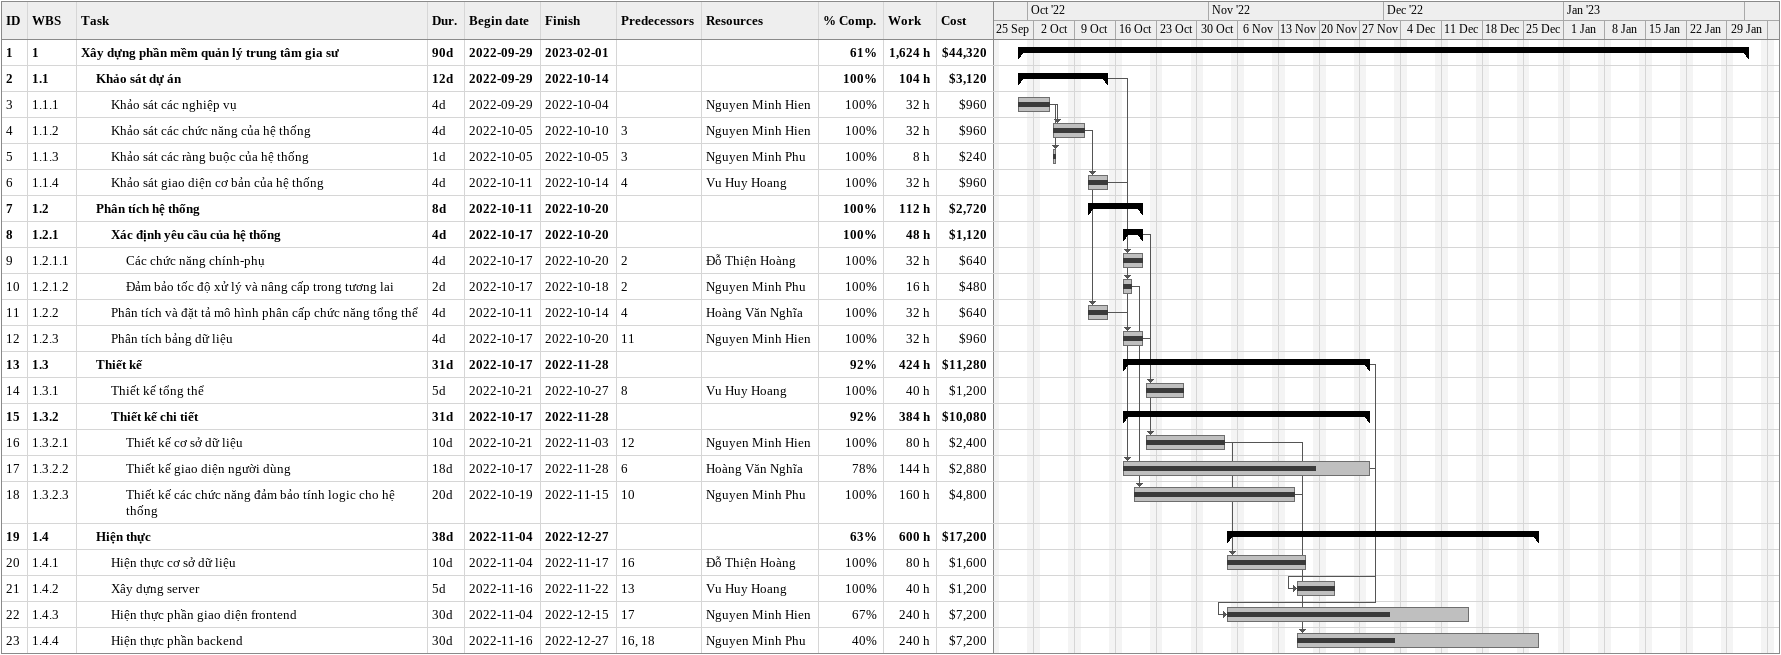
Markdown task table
| ID | WBS | Task | Duration | Start | Finish | Predecessors | Resources | % complete | Work (h) | Cost ($) |
|---|---|---|---|---|---|---|---|---|---|---|
| 1 | 1 | **Xây dựng phần mềm quản lý trung tâm gia sư** | 90d | 2022-09-29 | 2023-02-01 |  |  | 61 | 1624 | 44320 |
| 2 | 1.1 | **Khảo sát dự án** | 12d | 2022-09-29 | 2022-10-14 |  |  | 100 | 104 | 3120 |
| 3 | 1.1.1 | Khảo sát các nghiệp vụ | 4d | 2022-09-29 | 2022-10-04 |  | Nguyen Minh Hien | 100 | 32 | 960 |
| 4 | 1.1.2 | Khảo sát các chức năng của hệ thống | 4d | 2022-10-05 | 2022-10-10 | 3 | Nguyen Minh Hien | 100 | 32 | 960 |
| 5 | 1.1.3 | Khảo sát các ràng buộc của hệ thống | 1d | 2022-10-05 | 2022-10-05 | 3 | Nguyen Minh Phu | 100 | 8 | 240 |
| 6 | 1.1.4 | Khảo sát giao diện cơ bản của hệ thống | 4d | 2022-10-11 | 2022-10-14 | 4 | Vu Huy Hoang | 100 | 32 | 960 |
| 7 | 1.2 | **Phân tích hệ thống** | 8d | 2022-10-11 | 2022-10-20 |  |  | 100 | 112 | 2720 |
| 8 | 1.2.1 | **Xác định yêu cầu của hệ thống** | 4d | 2022-10-17 | 2022-10-20 |  |  | 100 | 48 | 1120 |
| 9 | 1.2.1.1 | Các chức năng chính-phụ | 4d | 2022-10-17 | 2022-10-20 | 2 | Đỗ Thiện Hoàng | 100 | 32 | 640 |
| 10 | 1.2.1.2 | Đảm bảo tốc độ xử lý và nâng cấp trong tương lai | 2d | 2022-10-17 | 2022-10-18 | 2 | Nguyen Minh Phu | 100 | 16 | 480 |
| 11 | 1.2.2 | Phân tích và đặt tả mô hình phân cấp chức năng tổng thể | 4d | 2022-10-11 | 2022-10-14 | 4 | Hoàng Văn Nghĩa | 100 | 32 | 640 |
| 12 | 1.2.3 | Phân tích bảng dữ liệu | 4d | 2022-10-17 | 2022-10-20 | 11 | Nguyen Minh Hien | 100 | 32 | 960 |
| 13 | 1.3 | **Thiết kế** | 31d | 2022-10-17 | 2022-11-28 |  |  | 92 | 424 | 11280 |
| 14 | 1.3.1 | Thiết kế tổng thể | 5d | 2022-10-21 | 2022-10-27 | 8 | Vu Huy Hoang | 100 | 40 | 1200 |
| 15 | 1.3.2 | **Thiết kế chi tiết** | 31d | 2022-10-17 | 2022-11-28 |  |  | 92 | 384 | 10080 |
| 16 | 1.3.2.1 | Thiết kế cơ sở dữ liệu | 10d | 2022-10-21 | 2022-11-03 | 12 | Nguyen Minh Hien | 100 | 80 | 2400 |
| 17 | 1.3.2.2 | Thiết kế giao diện người dùng | 18d | 2022-10-17 | 2022-11-28 | 6 | Hoàng Văn Nghĩa | 78 | 144 | 2880 |
| 18 | 1.3.2.3 | Thiết kế các chức năng đảm bảo tính logic cho hệ thống | 20d | 2022-10-19 | 2022-11-15 | 10 | Nguyen Minh Phu | 100 | 160 | 4800 |
| 19 | 1.4 | **Hiện thực** | 38d | 2022-11-04 | 2022-12-27 |  |  | 63 | 600 | 17200 |
| 20 | 1.4.1 | Hiện thực cơ sở dữ liệu | 10d | 2022-11-04 | 2022-11-17 | 16 | Đỗ Thiện Hoàng | 100 | 80 | 1600 |
| 21 | 1.4.2 | Xây dựng server | 5d | 2022-11-16 | 2022-11-22 | 13 | Vu Huy Hoang | 100 | 40 | 1200 |
| 22 | 1.4.3 | Hiện thực phần giao diện frontend | 30d | 2022-11-04 | 2022-12-15 | 17 | Nguyen Minh Hien | 67 | 240 | 7200 |
| 23 | 1.4.4 | Hiện thực phần backend | 30d | 2022-11-16 | 2022-12-27 | 16, 18 | Nguyen Minh Phu | 40 | 240 | 7200 |
